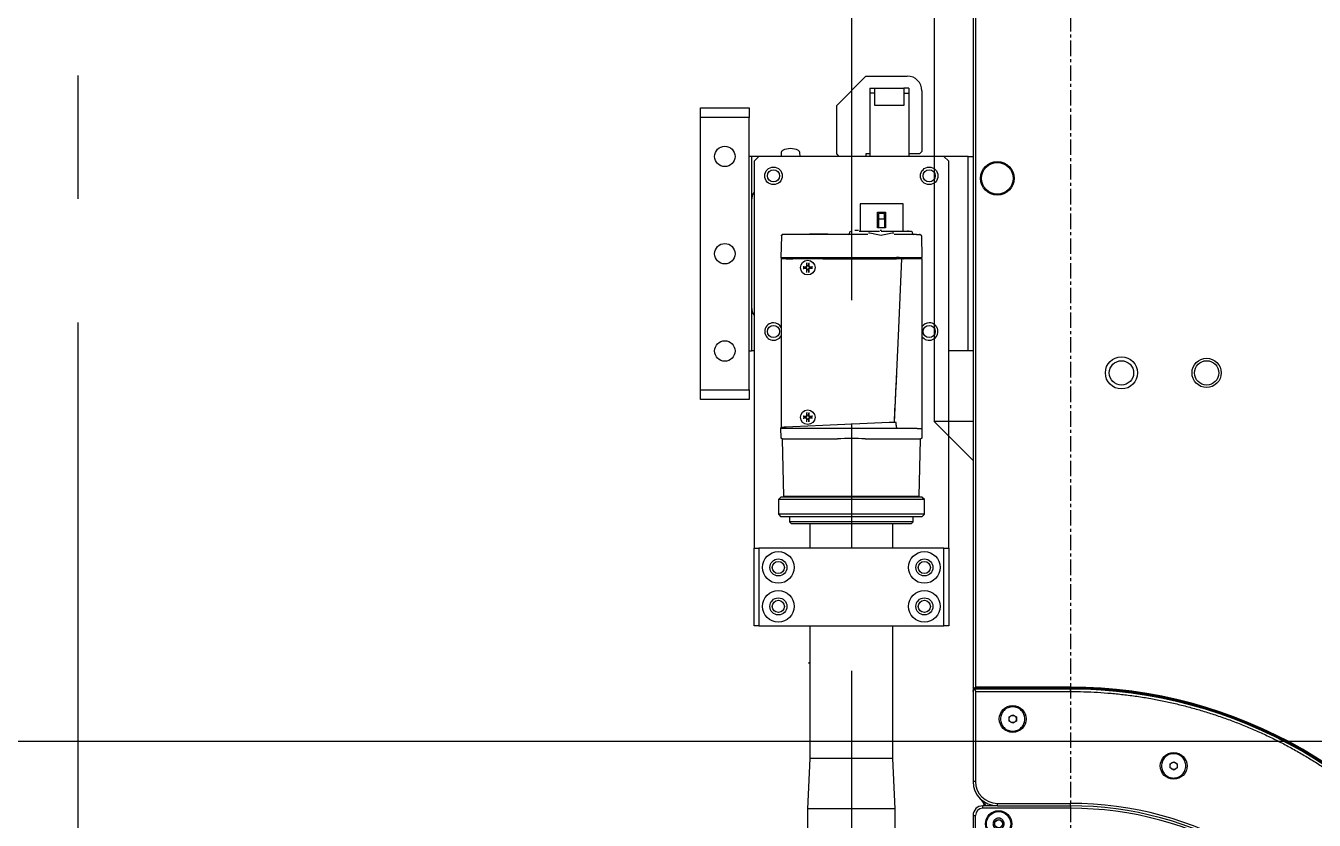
# Model space of a CAD drawing. Extents: x 500 to 100500, y -14500 to 21140.
# Drawn here: x 7575.7 to 7840.5, y -2885.1 to -2721.7 of the extents above; entities that cross this region are included whole.
import ezdxf

# ---------------------------------------------------------------- set-up
doc = ezdxf.new("R2010")
doc.units = 0
doc.linetypes.add('CENTER', pattern=[10.16, 6.35, -1.27, 1.27, -1.27])
doc.layers.get('0').update_dxf_attribs({"linetype": 'CONTINUOUS'})
for name, color, linetype in [('30', 111, 'CONTINUOUS'), ('Center', 1, 'CENTER'), ('D', 7, 'CONTINUOUS'), ('SLD-0', 7, 'CONTINUOUS')]:
    doc.layers.add(name, color=color, linetype=linetype)

# ---------------------------------------------------------------- blocks, each defined once
blk = doc.blocks.new('KJA$C3C655F6F')
at = {"layer": '30', "linetype": 'Continuous', "lineweight": 25}
for p, q in [((-33.26, 287), (-33.26, 87.4)), ((-32.76, 287), (-32.76, 87.4)), ((-33.06, 87.2), (-33.26, 87.4)), ((-33.26, 87.4), (-33.26, 86.5)), ((-32.76, 87.4), (-32.96, 87.2)), ((-13.26, 87.4), (-32.76, 87.4)), ((-13.26, 87.2), (-13.26, 87.4)), ((-33.26, 86.5), (-33.26, 68)), ((-32.96, 87.2), (-33.06, 87.2)), ((-33.06, 87.2), (-33.06, 86.9)), ((-13.26, 87.2), (-32.96, 87.2)), ((-13.26, 87), (-32.76, 87)), ((-32.76, 86.5), (-32.76, 68)), ((-32.76, 86.5), (-13.26, 86.5)), ((-13.26, 86.5), (-13.26, 87)), ((-25.86, 81.28), (-25.11, 81.72)), ((-25.86, 80.42), (-25.86, 81.28)), ((-25.11, 79.98), (-25.86, 80.42)), ((-25.11, 81.72), (-24.36, 81.28)), ((-24.36, 80.42), (-25.11, 79.98)), ((-24.36, 81.28), (-24.36, 80.42)), ((7.22, 71.64), (7.97, 72.07)), ((7.22, 70.78), (7.22, 71.64)), ((7.97, 72.07), (8.72, 71.64)), ((8.72, 71.64), (8.72, 70.78)), ((7.97, 70.34), (7.22, 70.78)), ((8.72, 70.78), (7.97, 70.34)), ((-32.76, 68), (-33.26, 68)), ((-33.26, 61), (-33.26, 5)), ((-33.26, 61), (-32.76, 61)), ((-32.76, 5), (-32.76, 61)), ((-31.26, 62.5), (-31.26, 63)), ((-28.26, 63), (-31.26, 63)), ((-13.26, 62.5), (-31.26, 62.5)), ((-28.26, 63.5), (-13.26, 63.5)), ((-28.26, 63), (-28.26, 63.5)), ((-28.26, 63), (-13.26, 63)), ((-13.26, 63), (-13.26, 63.5)), ((-13.26, 63), (-13.26, 62.5))]:
    blk.add_line(p, q, dxfattribs=at)
for centre, radius in [((-28.26, 192), 3.45), ((-28.26, 192), 3.25), ((-2.76, 152), 3.3), ((-2.76, 152), 2.5), ((14.74, 152), 3), ((14.74, 152), 2.5), ((-25.11, 80.85), 2.75), ((7.97, 71.21), 2.75), ((-28.01, 59.3), 2.7), ((-28.01, 59.3), 2.5), ((-28.01, 59.3), 0.877), ((-28.01, 59.3), 0.8)]:
    blk.add_circle(centre, radius, dxfattribs=at)
for centre, radius, start, end in [((-13.26, -8), 95.4, 30, 90), ((-13.26, -8), 95.2, 30, 90), ((-13.26, -8), 95, 30, 90), ((-28.26, 68), 5, 180, 270), ((-28.26, 68), 4.5, 180, 270), ((-33.76, 62.19), 3, 15.6539, 46.5675), ((-33.76, 62.19), 3.2, 14.6528, 30.6627), ((-31.26, 61), 2, 90, 180), ((-31.26, 61), 1.5, 90, 180), ((-13.26, -8), 71.5, 30, 90), ((-13.26, -8), 71, 30, 90), ((-13.26, -8), 70.5, 30, 90)]:
    blk.add_arc(centre, radius, start, end, dxfattribs=at)
for points, knots in [([(-33.26, 86.5), (-33.25, 86.55), (-33.24, 86.65), (-33.18, 86.78), (-33.1, 86.87), (-33.04, 86.91), (-33.01, 86.93)], [0, 0, 0, 0, 0.246234, 0.520204, 0.755299, 1, 1, 1, 1]), ([(-32.76, 87), (-32.81, 87), (-32.89, 86.99), (-32.97, 86.95), (-33.01, 86.93)], [0, 0, 0, 0, 0.568782, 1, 1, 1, 1]), ([(-33.01, 86.93), (-32.97, 86.91), (-32.89, 86.85), (-32.81, 86.74), (-32.77, 86.62), (-32.76, 86.54), (-32.76, 86.5)], [0, 0, 0, 0, 0.309726, 0.600126, 0.808185, 1, 1, 1, 1]), ([(-13.26, 86.5), (-12.33, 86.49), (-10.47, 86.48), (-7.68, 86.35), (-4.87, 86.14), (-2.05, 85.85), (0.78, 85.47), (3.55, 85.01), (6.28, 84.47), (8.94, 83.87), (11.6, 83.19), (14.24, 82.42), (16.88, 81.58), (19.49, 80.66), (22.08, 79.66), (24.65, 78.58), (27.19, 77.42), (29.68, 76.2), (32.12, 74.91), (34.51, 73.56), (36.85, 72.13), (39.17, 70.64), (41.46, 69.07), (43.71, 67.42), (45.9, 65.71), (48.04, 63.94), (50.11, 62.13), (52.1, 60.27), (54.03, 58.37), (55.89, 56.43), (57.8, 54.32), (59.75, 52.03), (61.71, 49.56), (63.58, 47.05), (65.34, 44.49), (67.02, 41.89), (68.06, 40.13), (68.58, 39.25)], [0, 0, 0, 0, 0.028058, 0.056326, 0.084793, 0.113449, 0.142282, 0.171281, 0.198764, 0.226374, 0.254099, 0.281929, 0.309853, 0.337858, 0.365933, 0.394066, 0.422245, 0.450458, 0.478189, 0.505929, 0.533666, 0.561389, 0.58959, 0.617751, 0.645861, 0.673908, 0.701881, 0.729269, 0.756563, 0.783752, 0.810825, 0.842891, 0.874762, 0.906424, 0.93786, 0.969057, 1, 1, 1, 1])]:
    blk.add_open_spline(points, degree=3, knots=knots, dxfattribs=at)
for points in [[(-22.61, 80.85), (-22.62, 80.69), (-22.64, 80.36), (-22.78, 79.89), (-23.02, 79.45), (-23.33, 79.07), (-23.71, 78.76), (-24.15, 78.53), (-24.62, 78.38), (-25.11, 78.33), (-25.6, 78.38), (-26.07, 78.53), (-26.51, 78.76), (-26.89, 79.07), (-27.2, 79.45), (-27.43, 79.89), (-27.58, 80.36), (-27.62, 80.85), (-27.58, 81.34), (-27.43, 81.81), (-27.2, 82.25), (-26.89, 82.63), (-26.51, 82.94), (-26.07, 83.17), (-25.6, 83.32), (-25.11, 83.37), (-24.62, 83.32), (-24.15, 83.17), (-23.71, 82.94), (-23.33, 82.63), (-23.02, 82.25), (-22.78, 81.81), (-22.64, 81.34), (-22.62, 81.01), (-22.61, 80.85)], [(-25.86, 80.85), (-25.85, 80.92), (-25.84, 81.05), (-25.76, 81.23), (-25.65, 81.39), (-25.54, 81.46), (-25.48, 81.5)], [(-25.48, 80.2), (-25.54, 80.24), (-25.65, 80.31), (-25.76, 80.47), (-25.84, 80.65), (-25.85, 80.78), (-25.86, 80.85)], [(-25.48, 81.5), (-25.42, 81.53), (-25.31, 81.58), (-25.11, 81.61), (-24.91, 81.58), (-24.79, 81.53), (-24.73, 81.5)], [(-24.73, 80.2), (-24.79, 80.17), (-24.91, 80.12), (-25.11, 80.09), (-25.31, 80.12), (-25.42, 80.17), (-25.48, 80.2)], [(-24.73, 81.5), (-24.68, 81.46), (-24.57, 81.39), (-24.45, 81.23), (-24.37, 81.05), (-24.36, 80.92), (-24.36, 80.85)], [(-24.36, 80.85), (-24.36, 80.78), (-24.37, 80.65), (-24.45, 80.47), (-24.57, 80.31), (-24.68, 80.24), (-24.73, 80.2)], [(10.47, 71.21), (10.46, 71.04), (10.44, 70.72), (10.29, 70.25), (10.06, 69.81), (9.74, 69.43), (9.36, 69.12), (8.93, 68.88), (8.46, 68.74), (7.97, 68.69), (7.47, 68.74), (7, 68.88), (6.57, 69.12), (6.19, 69.43), (5.87, 69.81), (5.64, 70.25), (5.5, 70.72), (5.45, 71.21), (5.5, 71.7), (5.64, 72.17), (5.87, 72.61), (6.19, 72.99), (6.57, 73.3), (7, 73.53), (7.47, 73.68), (7.97, 73.72), (8.46, 73.68), (8.93, 73.53), (9.36, 73.3), (9.74, 72.99), (10.06, 72.61), (10.29, 72.17), (10.44, 71.7), (10.46, 71.37), (10.47, 71.21)], [(7.22, 71.21), (7.22, 71.27), (7.23, 71.41), (7.31, 71.59), (7.43, 71.75), (7.54, 71.82), (7.59, 71.86)], [(7.59, 71.86), (7.65, 71.89), (7.77, 71.94), (7.97, 71.97), (8.16, 71.94), (8.28, 71.89), (8.34, 71.86)], [(8.34, 71.86), (8.39, 71.82), (8.5, 71.75), (8.62, 71.59), (8.7, 71.41), (8.71, 71.27), (8.72, 71.21)], [(7.59, 70.56), (7.54, 70.6), (7.43, 70.67), (7.31, 70.83), (7.23, 71.01), (7.22, 71.14), (7.22, 71.21)], [(8.34, 70.56), (8.28, 70.53), (8.16, 70.47), (7.97, 70.45), (7.77, 70.47), (7.65, 70.53), (7.59, 70.56)], [(8.72, 71.21), (8.71, 71.14), (8.7, 71.01), (8.62, 70.83), (8.5, 70.67), (8.39, 70.6), (8.34, 70.56)], [(-26.86, 59.3), (-26.86, 59.22), (-26.87, 59.07), (-26.94, 58.86), (-27.05, 58.66), (-27.19, 58.48), (-27.37, 58.34), (-27.57, 58.23), (-27.78, 58.16), (-28.01, 58.14), (-28.23, 58.16), (-28.45, 58.23), (-28.65, 58.34), (-28.83, 58.48), (-28.97, 58.66), (-29.08, 58.86), (-29.14, 59.07), (-29.17, 59.3), (-29.14, 59.53), (-29.08, 59.74), (-28.97, 59.94), (-28.83, 60.12), (-28.65, 60.26), (-28.45, 60.37), (-28.23, 60.44), (-28.01, 60.46), (-27.78, 60.44), (-27.57, 60.37), (-27.37, 60.26), (-27.19, 60.12), (-27.05, 59.94), (-26.94, 59.74), (-26.87, 59.53), (-26.86, 59.38), (-26.86, 59.3)]]:
    blk.add_open_spline(points, degree=3, dxfattribs=at)
blk = doc.blocks.new('KJ특성 TURN')
at = {"layer": 'Center', "ltscale": 0.5}
blk.add_line((9120.78, -70830.59), (9120.78, -71399.09), dxfattribs=at)
at = {"layer": 'SLD-0'}
for p, q in [((9092.78, -71044.09), (9092.78, -71239.09)), ((9100.78, -71239.09), (9092.78, -71239.09)), ((9092.78, -71239.09), (9100.78, -71247.09))]:
    blk.add_line(p, q, dxfattribs=at)
at = {"layer": '30'}
blk.add_blockref('KJA$C3C655F6F', (9134.04, -71381.09), dxfattribs=at)
blk = doc.blocks.new('KJVision F')
at = {"color": 2, "linetype": 'Continuous', "lineweight": 25}
for p, q in [((8494.12, -71125.14, -10.47), (8500.12, -71119.14, -10.47)), ((8500.12, -71119.14, -10.47), (8508.62, -71119.14, -10.47)), ((8500.92, -71121.64, -10.47), (8501.92, -71121.64, -10.47)), ((8500.92, -71121.64, -10.47), (8500.92, -71122.64, -10.47)), ((8501.92, -71122.64, -10.47), (8500.92, -71122.64, -10.47)), ((8500.92, -71122.64, -10.47), (8500.92, -71135.64, -10.47)), ((8501.92, -71122.64, -10.47), (8501.92, -71121.64, -10.47)), ((8501.92, -71121.64, -10.47), (8507.92, -71121.64, -10.47)), ((8501.92, -71125.14, -10.47), (8501.92, -71122.64, -10.47)), ((8508.92, -71121.64, -10.47), (8507.92, -71121.64, -10.47)), ((8507.92, -71121.64, -10.47), (8507.92, -71122.64, -10.47)), ((8507.92, -71122.64, -10.47), (8507.92, -71125.14, -10.47)), ((8507.92, -71122.64, -10.47), (8508.92, -71122.64, -10.47)), ((8508.92, -71121.64, -10.47), (8508.92, -71122.64, -10.47)), ((8508.92, -71122.64, -10.47), (8508.92, -71135.64, -10.47)), ((8511.62, -71122.14, -10.47), (8511.62, -71134.64, -10.47)), ((8466.12, -71125.64, -10.47), (8476.12, -71125.64, -10.47)), ((8466.12, -71127.64, -10.47), (8466.12, -71125.64, -10.47)), ((8476.12, -71125.64, -10.47), (8476.12, -71127.64, -10.47)), ((8494.12, -71135.14, -10.47), (8494.12, -71125.14, -10.47)), ((8507.92, -71125.14, -10.47), (8501.92, -71125.14, -10.47)), ((8466.12, -71183.64, -10.47), (8466.12, -71127.64, -10.47)), ((8476.12, -71127.64, -10.47), (8466.12, -71127.64, -10.47)), ((8476.12, -71183.64, -10.47), (8476.12, -71127.64, -10.47)), ((8476.62, -71135.64, -10.47), (8476.12, -71135.64, -10.47)), ((8476.62, -71135.64, -10.47), (8476.62, -71144.64, -10.47)), ((8478.12, -71135.64, -10.47), (8476.62, -71135.64, -10.47)), ((8478.12, -71135.64, -10.47), (8477.12, -71136.64, -10.47)), ((8516.12, -71135.64, -10.47), (8478.12, -71135.64, -10.47)), ((8482.71, -71134.84, -10.47), (8482.67, -71135.64, -10.47)), ((8486.57, -71135.64, -10.47), (8486.53, -71134.84, -10.47)), ((8494.62, -71135.64, -10.47), (8494.12, -71135.14, -10.47)), ((8500.12, -71135.14, -10.47), (8500.12, -71135.64, -10.47)), ((8500.92, -71135.14, -10.47), (8500.12, -71135.14, -10.47)), ((8511.12, -71135.14, -10.47), (8508.92, -71135.14, -10.47)), ((8511.62, -71134.64, -10.47), (8511.12, -71135.14, -10.47)), ((8517.12, -71136.64, -10.47), (8516.12, -71135.64, -10.47)), ((8521.12, -71135.64, -10.47), (8516.12, -71135.64, -10.47)), ((8521.12, -71175.64, -10.47), (8521.12, -71135.64, -10.47)), ((8521.12, -71135.64, -10.47), (8522.12, -71135.64, -10.47)), ((8522.12, -71135.64, -10.47), (8522.12, -71175.64, -10.47)), ((8477.12, -71136.64, -10.47), (8477.12, -71216.14, -10.47)), ((8517.12, -71216.14, -10.47), (8517.12, -71136.64, -10.47)), ((8476.62, -71144.64, -10.47), (8476.62, -71166.64, -10.47)), ((8498.9, -71145.4, -10.47), (8498.9, -71150.94, -10.47)), ((8507.75, -71145.4, -10.47), (8498.9, -71145.4, -10.47)), ((8502.52, -71147.1, -10.47), (8504.12, -71147.1, -10.47)), ((8502.52, -71150.3, -10.47), (8502.52, -71147.1, -10.47)), ((8504.12, -71147.1, -10.47), (8504.12, -71150.3, -10.47)), ((8507.75, -71150.94, -10.47), (8507.75, -71145.4, -10.47)), ((8503.92, -71147.4, -10.47), (8502.72, -71147.4, -10.47)), ((8502.72, -71147.4, -10.47), (8502.72, -71148.48, -10.47)), ((8502.72, -71148.48, -10.47), (8503.92, -71148.48, -10.47)), ((8502.72, -71148.48, -10.47), (8502.72, -71150.3, -10.47)), ((8503.92, -71148.48, -10.47), (8503.92, -71147.4, -10.47)), ((8503.92, -71148.48, -10.47), (8503.92, -71150.3, -10.47)), ((8482.74, -71151.99, -10.47), (8482.62, -71156.4, -10.47)), ((8500.49, -71151.7, -10.47), (8483.74, -71151.7, -10.47)), ((8496.77, -71151.29, -10.47), (8496.77, -71151.41, -10.47)), ((8502.92, -71151.1, -10.47), (8498.74, -71151.1, -10.47)), ((8504.12, -71150.3, -10.47), (8502.52, -71150.3, -10.47)), ((8503.32, -71150.85, -10.47), (8503.05, -71150.85, -10.47)), ((8510.5, -71151.7, -10.47), (8505.95, -71151.7, -10.47)), ((8508.82, -71151.1, -10.47), (8508.82, -71150.85, -10.47)), ((8509.67, -71151.41, -10.47), (8509.67, -71151.29, -10.47)), ((8511.5, -71151.99, -10.47), (8511.61, -71156.4, -10.47)), ((8482.62, -71156.4, -10.47), (8482.62, -71156.4, -10.47)), ((8482.62, -71156.4, -10.47), (8482.71, -71156.7, -10.47)), ((8482.72, -71156.7, -10.47), (8482.72, -71191.29, -10.47)), ((8483.61, -71156.4, -10.47), (8483.62, -71156.4, -10.47)), ((8483.72, -71156.7, -10.47), (8483.61, -71156.7, -10.47)), ((8483.62, -71156.4, -10.47), (8506.4, -71156.4, -10.47)), ((8483.72, -71156.7, -10.47), (8485.1, -71156.7, -10.47)), ((8491.24, -71156.7, -10.47), (8485.1, -71156.7, -10.47)), ((8487.98, -71158.07, -10.47), (8487.99, -71157.52, -10.47)), ((8488.06, -71158.07, -10.47), (8488, -71157.66, -10.47)), ((8488.34, -71157.66, -10.47), (8488.28, -71158.07, -10.47)), ((8488.35, -71157.52, -10.47), (8488.36, -71158.07, -10.47)), ((8491.24, -71156.7, -10.47), (8506.4, -71156.7, -10.47)), ((8506.4, -71156.4, -10.47), (8510.61, -71156.4, -10.47)), ((8507.77, -71156.7, -10.47), (8506.4, -71156.7, -10.47)), ((8507.43, -71156.7, -10.47), (8506.74, -71172.49, -10.47)), ((8507.78, -71156.7, -10.47), (8507.77, -71156.7, -10.47)), ((8507.78, -71156.7, -10.47), (8507.86, -71156.7, -10.47)), ((8510.62, -71156.7, -10.47), (8507.86, -71156.7, -10.47)), ((8511.62, -71156.7, -10.47), (8510.62, -71156.7, -10.47)), ((8511.61, -71156.7, -10.47), (8511.61, -71156.4, -10.47)), ((8511.62, -71156.7, -10.47), (8511.61, -71156.4, -10.47)), ((8511.62, -71156.7, -10.47), (8511.62, -71191.59, -10.47)), ((8487.19, -71158.32, -10.47), (8487.74, -71158.31, -10.47)), ((8487.74, -71158.69, -10.47), (8487.19, -71158.68, -10.47)), ((8487.33, -71158.33, -10.47), (8487.74, -71158.39, -10.47)), ((8487.74, -71158.61, -10.47), (8487.33, -71158.67, -10.47)), ((8487.74, -71158.39, -10.47), (8487.78, -71158.4, -10.47)), ((8487.78, -71158.6, -10.47), (8487.74, -71158.61, -10.47)), ((8487.99, -71159.48, -10.47), (8487.98, -71158.93, -10.47)), ((8488, -71159.34, -10.47), (8488.06, -71158.93, -10.47)), ((8488.07, -71158.11, -10.47), (8488.06, -71158.07, -10.47)), ((8488.06, -71158.93, -10.47), (8488.07, -71158.89, -10.47)), ((8488.28, -71158.07, -10.47), (8488.28, -71158.11, -10.47)), ((8488.28, -71158.89, -10.47), (8488.28, -71158.93, -10.47)), ((8488.28, -71158.93, -10.47), (8488.34, -71159.34, -10.47)), ((8488.36, -71158.93, -10.47), (8488.35, -71159.48, -10.47)), ((8488.56, -71158.4, -10.47), (8488.6, -71158.39, -10.47)), ((8488.6, -71158.61, -10.47), (8488.56, -71158.6, -10.47)), ((8488.6, -71158.31, -10.47), (8489.15, -71158.32, -10.47)), ((8488.6, -71158.39, -10.47), (8489.01, -71158.33, -10.47)), ((8489.01, -71158.67, -10.47), (8488.6, -71158.61, -10.47)), ((8489.15, -71158.68, -10.47), (8488.6, -71158.69, -10.47)), ((8482.67, -71161.5, -10.47), (8482.72, -71161.5, -10.47)), ((8476.62, -71166.64, -10.47), (8476.62, -71175.64, -10.47)), ((8506.74, -71172.49, -10.47), (8505.95, -71190.25, -10.47)), ((8476.12, -71175.64, -10.47), (8476.62, -71175.64, -10.47)), ((8477.12, -71175.64, -10.47), (8476.62, -71175.64, -10.47)), ((8521.12, -71175.64, -10.47), (8517.12, -71175.64, -10.47)), ((8522.12, -71175.64, -10.47), (8521.12, -71175.64, -10.47)), ((8466.12, -71183.64, -10.47), (8476.12, -71183.64, -10.47)), ((8466.12, -71185.64, -10.47), (8466.12, -71183.64, -10.47)), ((8476.12, -71183.64, -10.47), (8476.12, -71185.64, -10.47)), ((8476.12, -71185.64, -10.47), (8466.12, -71185.64, -10.47)), ((8482.72, -71186.5, -10.47), (8482.67, -71186.5, -10.47)), ((8487.19, -71189.07, -10.47), (8487.74, -71189.06, -10.47)), ((8487.74, -71189.44, -10.47), (8487.19, -71189.43, -10.47)), ((8487.33, -71189.08, -10.47), (8487.74, -71189.14, -10.47)), ((8487.74, -71189.36, -10.47), (8487.33, -71189.42, -10.47)), ((8487.74, -71189.14, -10.47), (8487.78, -71189.14, -10.47)), ((8487.78, -71189.35, -10.47), (8487.74, -71189.36, -10.47)), ((8487.98, -71188.82, -10.47), (8487.99, -71188.27, -10.47)), ((8488.06, -71188.82, -10.47), (8488, -71188.41, -10.47)), ((8488.07, -71188.86, -10.47), (8488.06, -71188.82, -10.47)), ((8488.34, -71188.41, -10.47), (8488.28, -71188.82, -10.47)), ((8488.28, -71188.82, -10.47), (8488.28, -71188.86, -10.47)), ((8488.35, -71188.27, -10.47), (8488.36, -71188.82, -10.47)), ((8488.56, -71189.14, -10.47), (8488.6, -71189.14, -10.47)), ((8488.6, -71189.36, -10.47), (8488.56, -71189.35, -10.47)), ((8488.6, -71189.06, -10.47), (8489.15, -71189.07, -10.47)), ((8488.6, -71189.14, -10.47), (8489.01, -71189.08, -10.47)), ((8489.01, -71189.42, -10.47), (8488.6, -71189.36, -10.47)), ((8489.15, -71189.43, -10.47), (8488.6, -71189.44, -10.47)), ((8482.62, -71191.6, -10.47), (8482.72, -71191.29, -10.47)), ((8482.67, -71193.41, -10.47), (8482.62, -71191.6, -10.47)), ((8506.59, -71191.6, -10.47), (8483.62, -71191.6, -10.47)), ((8483.72, -71191.25, -10.47), (8485.1, -71191.19, -10.47)), ((8485.1, -71191.19, -10.47), (8491.24, -71190.91, -10.47)), ((8487.99, -71190.23, -10.47), (8487.98, -71189.68, -10.47)), ((8488, -71190.09, -10.47), (8488.06, -71189.68, -10.47)), ((8488.06, -71189.68, -10.47), (8488.07, -71189.64, -10.47)), ((8488.28, -71189.64, -10.47), (8488.28, -71189.68, -10.47)), ((8488.28, -71189.68, -10.47), (8488.34, -71190.09, -10.47)), ((8488.36, -71189.68, -10.47), (8488.35, -71190.23, -10.47)), ((8491.24, -71190.91, -10.47), (8504.9, -71190.3, -10.47)), ((8504.9, -71190.3, -10.47), (8506.28, -71190.24, -10.47)), ((8510.62, -71191.6, -10.47), (8506.59, -71191.6, -10.47)), ((8511.62, -71191.59, -10.47), (8511.62, -71193.4, -10.47)), ((8482.88, -71193.8, -10.47), (8483.19, -71205.5, -10.47)), ((8483.67, -71193.7, -10.47), (8494.26, -71193.7, -10.47)), ((8499.99, -71193.7, -10.47), (8510.62, -71193.7, -10.47)), ((8511.06, -71205.5, -10.47), (8511.36, -71193.8, -10.47)), ((8511.34, -71193.84, -10.47), (8511.34, -71193.84, -10.47)), ((8482.62, -71205.7, -10.47), (8482.12, -71206.2, -10.47)), ((8482.12, -71206.2, -10.47), (8482.12, -71209.2, -10.47)), ((8497.12, -71206.2, -10.47), (8482.12, -71206.2, -10.47)), ((8497.12, -71205.7, -10.47), (8482.62, -71205.7, -10.47)), ((8483.19, -71205.5, -10.47), (8483.39, -71205.7, -10.47)), ((8483.19, -71205.5, -10.47), (8511.06, -71205.5, -10.47)), ((8511.62, -71205.7, -10.47), (8497.12, -71205.7, -10.47)), ((8512.12, -71206.2, -10.47), (8497.12, -71206.2, -10.47)), ((8510.85, -71205.7, -10.47), (8511.06, -71205.5, -10.47)), ((8512.12, -71206.2, -10.47), (8511.62, -71205.7, -10.47)), ((8512.12, -71209.2, -10.47), (8512.12, -71206.2, -10.47)), ((8482.12, -71209.2, -10.47), (8482.62, -71209.7, -10.47)), ((8497.12, -71209.2, -10.47), (8482.12, -71209.2, -10.47)), ((8497.12, -71209.7, -10.47), (8482.62, -71209.7, -10.47)), ((8484.42, -71209.7, -10.47), (8484.42, -71210.76, -10.47)), ((8512.12, -71209.2, -10.47), (8497.12, -71209.2, -10.47)), ((8511.62, -71209.7, -10.47), (8497.12, -71209.7, -10.47)), ((8509.82, -71210.76, -10.47), (8509.82, -71209.7, -10.47)), ((8511.62, -71209.7, -10.47), (8512.12, -71209.2, -10.47)), ((8484.42, -71210.76, -10.47), (8484.82, -71211.14, -10.47)), ((8497.12, -71210.76, -10.47), (8484.42, -71210.76, -10.47)), ((8497.12, -71211.14, -10.47), (8484.82, -71211.14, -10.47)), ((8488.62, -71211.14, -10.47), (8488.62, -71216.14, -10.47)), ((8509.82, -71210.76, -10.47), (8497.12, -71210.76, -10.47)), ((8509.42, -71211.14, -10.47), (8497.12, -71211.14, -10.47)), ((8505.62, -71216.14, -10.47), (8505.62, -71211.14, -10.47)), ((8509.42, -71211.14, -10.47), (8509.82, -71210.76, -10.47)), ((8477.12, -71232.14, -10.47), (8477.12, -71216.14, -10.47)), ((8477.12, -71216.14, -10.47), (8478.12, -71216.14, -10.47)), ((8478.12, -71216.14, -10.47), (8478.12, -71232.14, -10.47)), ((8516.12, -71216.14, -10.47), (8478.12, -71216.14, -10.47)), ((8516.12, -71232.14, -10.47), (8516.12, -71216.14, -10.47)), ((8516.12, -71216.14, -10.47), (8517.12, -71216.14, -10.47)), ((8517.12, -71216.14, -10.47), (8517.12, -71232.14, -10.47)), ((8478.12, -71232.14, -10.47), (8477.12, -71232.14, -10.47)), ((8478.12, -71232.14, -10.47), (8516.12, -71232.14, -10.47)), ((8488.62, -71232.14, -10.47), (8488.62, -71259.44, -10.47)), ((8505.62, -71259.44, -10.47), (8505.62, -71232.14, -10.47)), ((8517.12, -71232.14, -10.47), (8516.12, -71232.14, -10.47)), ((8488.34, -71239.82, -10.47), (8488.62, -71239.59, -10.47)), ((8488.34, -71239.82, -10.47), (8488.62, -71239.59, -10.47)), ((8488.34, -71239.82, -10.47), (8488.62, -71239.59, -10.47)), ((8488.62, -71259.44, -10.47), (8488.12, -71269.74, -10.47)), ((8497.12, -71259.44, -10.47), (8488.62, -71259.44, -10.47)), ((8505.62, -71259.44, -10.47), (8497.12, -71259.44, -10.47)), ((8506.12, -71269.74, -10.47), (8505.62, -71259.44, -10.47)), ((8488.12, -71269.74, -10.47), (8488.12, -71306.44, -10.47)), ((8497.12, -71269.74, -10.47), (8488.12, -71269.74, -10.47)), ((8506.12, -71269.74, -10.47), (8497.12, -71269.74, -10.47)), ((8506.12, -71306.44, -10.47), (8506.12, -71269.74, -10.47))]:
    blk.add_line(p, q, dxfattribs=at)
for centre, radius in [((8471.12, -71135.64, -10.47), 2.1), ((8481.12, -71139.64, -10.47), 1.8), ((8481.12, -71139.64, -10.47), 1.25), ((8513.12, -71139.64, -10.47), 1.8), ((8513.12, -71139.64, -10.47), 1.25), ((8471.12, -71155.64, -10.47), 2.1), ((8488.17, -71158.5, -10.47), 1.5), ((8481.12, -71171.64, -10.47), 1.25), ((8513.12, -71171.64, -10.47), 1.25), ((8471.12, -71175.64, -10.47), 2.1), ((8488.17, -71189.25, -10.47), 1.5), ((8482.12, -71220.14, -10.47), 3.25), ((8482.12, -71220.14, -10.47), 1.75), ((8512.12, -71220.14, -10.47), 3.25), ((8512.12, -71220.14, -10.47), 1.75), ((8482.12, -71220.14, -10.47), 1.25), ((8512.12, -71220.14, -10.47), 1.25), ((8482.12, -71228.14, -10.47), 3.25), ((8482.12, -71228.14, -10.47), 1.75), ((8512.12, -71228.14, -10.47), 3.25), ((8512.12, -71228.14, -10.47), 1.75), ((8482.12, -71228.14, -10.47), 1.25), ((8512.12, -71228.14, -10.47), 1.25)]:
    blk.add_circle(centre, radius, dxfattribs=at)
for centre, radius, start, end in [((8508.62, -71122.14, -10.47), 3, 0, 90), ((8483.21, -71134.87, -10.47), 0.5, 116.6854, 177), ((8484.62, -71137.67, -10.47), 3.64, 63.3146, 116.6854), ((8486.03, -71134.87, -10.47), 0.5, 3, 63.3146), ((8479.62, -71144.64, -10.47), 3, 146.4427, 180), ((8488.65, -71151.8, -10.47), 0.2, 90, 149.999), ((8492.2, -71151.8, -10.47), 0.2, 29.9842, 90), ((8496.47, -71151.4, -10.47), 0.3, 270, 358.5), ((8496.97, -71151.3, -10.47), 0.2, 90, 178.5), ((8509.47, -71151.3, -10.47), 0.2, 1.5, 90), ((8509.97, -71151.4, -10.47), 0.3, 181.5, 270), ((8488.17, -71158.5, -10.47), 0.405, 165.0998, 194.9002), ((8488.17, -71158.5, -10.47), 0.405, 75.0998, 104.9002), ((8488.17, -71158.5, -10.47), 0.405, 255.0998, 284.9002), ((8488.17, -71158.5, -10.47), 0.405, 345.0998, 14.9002), ((8479.62, -71166.64, -10.47), 3, 180, 213.5573), ((8481.12, -71171.64, -10.47), 1.8, 90, 332.734), ((8481.12, -71171.64, -10.47), 1.8, 27.266, 90), ((8513.12, -71171.64, -10.47), 1.8, 90, 146.4427), ((8513.12, -71171.64, -10.47), 1.8, 213.5573, 90), ((8488.17, -71189.25, -10.47), 0.405, 165.0998, 194.9002), ((8488.17, -71189.25, -10.47), 0.405, 75.0998, 104.9002), ((8488.17, -71189.25, -10.47), 0.405, 345.0998, 14.9002), ((8488.17, -71189.25, -10.47), 0.405, 255.0998, 284.9002)]:
    blk.add_arc(centre, radius, start, end, dxfattribs=at)
blk.add_ellipse((8510.62, -71191.59, -10.47), major_axis=(1, 0), ratio=0.013091, start_param=4.712389, end_param=6.283185, dxfattribs=at)
for points in [[(8503.6, -71147.4, -10.47), (8503.59, -71147.4, -10.47), (8503.58, -71147.4, -10.47), (8503.52, -71147.4, -10.47), (8503.43, -71147.4, -10.47), (8503.32, -71147.4, -10.47), (8503.21, -71147.4, -10.47), (8503.12, -71147.4, -10.47), (8503.06, -71147.4, -10.47), (8503.05, -71147.4, -10.47), (8503.05, -71147.4, -10.47)], [(8482.74, -71151.99, -10.47), (8482.74, -71151.95, -10.47), (8482.75, -71151.88, -10.47), (8482.82, -71151.78, -10.47), (8482.92, -71151.71, -10.47), (8483, -71151.7, -10.47), (8483.04, -71151.7, -10.47)], [(8511.2, -71151.7, -10.47), (8511.24, -71151.7, -10.47), (8511.31, -71151.71, -10.47), (8511.41, -71151.78, -10.47), (8511.48, -71151.88, -10.47), (8511.49, -71151.95, -10.47), (8511.5, -71151.99, -10.47)], [(8483.61, -71156.7, -10.47), (8483.5, -71156.7, -10.47), (8483.26, -71156.7, -10.47), (8482.96, -71156.7, -10.47), (8482.75, -71156.7, -10.47), (8482.73, -71156.7, -10.47), (8482.71, -71156.7, -10.47)], [(8487.74, -71158.31, -10.47), (8487.77, -71158.31, -10.47), (8487.83, -71158.3, -10.47), (8487.91, -71158.24, -10.47), (8487.97, -71158.16, -10.47), (8487.98, -71158.1, -10.47), (8487.98, -71158.07, -10.47)], [(8487.98, -71158.93, -10.47), (8487.98, -71158.9, -10.47), (8487.97, -71158.84, -10.47), (8487.91, -71158.76, -10.47), (8487.83, -71158.7, -10.47), (8487.77, -71158.69, -10.47), (8487.74, -71158.69, -10.47)], [(8488.36, -71158.07, -10.47), (8488.36, -71158.1, -10.47), (8488.37, -71158.16, -10.47), (8488.43, -71158.24, -10.47), (8488.51, -71158.3, -10.47), (8488.57, -71158.31, -10.47), (8488.6, -71158.31, -10.47)], [(8488.6, -71158.69, -10.47), (8488.57, -71158.69, -10.47), (8488.51, -71158.7, -10.47), (8488.43, -71158.76, -10.47), (8488.37, -71158.84, -10.47), (8488.36, -71158.9, -10.47), (8488.36, -71158.93, -10.47)], [(8487.74, -71189.06, -10.47), (8487.77, -71189.06, -10.47), (8487.83, -71189.05, -10.47), (8487.91, -71188.99, -10.47), (8487.97, -71188.91, -10.47), (8487.98, -71188.85, -10.47), (8487.98, -71188.82, -10.47)], [(8487.98, -71189.68, -10.47), (8487.98, -71189.65, -10.47), (8487.97, -71189.59, -10.47), (8487.91, -71189.51, -10.47), (8487.83, -71189.45, -10.47), (8487.77, -71189.44, -10.47), (8487.74, -71189.44, -10.47)], [(8488.36, -71188.82, -10.47), (8488.36, -71188.85, -10.47), (8488.37, -71188.91, -10.47), (8488.43, -71188.99, -10.47), (8488.51, -71189.05, -10.47), (8488.57, -71189.06, -10.47), (8488.6, -71189.06, -10.47)], [(8488.6, -71189.44, -10.47), (8488.57, -71189.44, -10.47), (8488.51, -71189.45, -10.47), (8488.43, -71189.51, -10.47), (8488.37, -71189.59, -10.47), (8488.36, -71189.65, -10.47), (8488.36, -71189.68, -10.47)], [(8482.97, -71193.7, -10.47), (8482.93, -71193.7, -10.47), (8482.85, -71193.69, -10.47), (8482.75, -71193.62, -10.47), (8482.68, -71193.52, -10.47), (8482.67, -71193.45, -10.47), (8482.67, -71193.41, -10.47)], [(8511.62, -71193.4, -10.47), (8511.62, -71193.44, -10.47), (8511.61, -71193.52, -10.47), (8511.54, -71193.62, -10.47), (8511.44, -71193.69, -10.47), (8511.36, -71193.7, -10.47), (8511.32, -71193.7, -10.47)]]:
    blk.add_open_spline(points, degree=3, dxfattribs=at)
for points, knots in [([(8483.09, -71151.7, -10.47), (8483.05, -71151.7, -10.47), (8482.97, -71151.7, -10.47), (8482.92, -71151.73, -10.47), (8482.89, -71151.74, -10.47)], [0, 0, 0, 0, 0.480528, 1, 1, 1, 1]), ([(8483.74, -71151.7, -10.47), (8483.65, -71151.7, -10.47), (8483.51, -71151.7, -10.47), (8483.35, -71151.7, -10.47), (8483.24, -71151.7, -10.47), (8483.18, -71151.7, -10.47), (8483.15, -71151.7, -10.47)], [0, 0, 0, 0, 0.3801107, 0.5864892, 0.7936326, 1, 1, 1, 1]), ([(8492.2, -71151.6, -10.47), (8492.17, -71151.6, -10.47), (8492.13, -71151.6, -10.47), (8491.91, -71151.6, -10.47), (8491.68, -71151.6, -10.47), (8491.4, -71151.6, -10.47), (8490.99, -71151.6, -10.47), (8490.42, -71151.6, -10.47), (8489.85, -71151.6, -10.47), (8489.44, -71151.6, -10.47), (8489.16, -71151.6, -10.47), (8488.93, -71151.6, -10.47), (8488.71, -71151.6, -10.47), (8488.67, -71151.6, -10.47), (8488.65, -71151.6, -10.47)], [0, 0, 0, 0, 0.119721, 0.184909, 0.25, 0.315188, 0.380279, 0.5, 0.619721, 0.684909, 0.75, 0.815188, 0.880279, 1, 1, 1, 1]), ([(8498.62, -71150.85, -10.47), (8498.48, -71150.85, -10.47), (8497.92, -71150.85, -10.47), (8497.86, -71150.85, -10.47), (8497.82, -71150.85, -10.47)], [0, 0, 0, 0, 0.242723, 1, 1, 1, 1]), ([(8505.83, -71151.41, -10.47), (8505.4, -71151.45, -10.47), (8504.55, -71151.53, -10.47), (8503.22, -71152.07, -10.47), (8501.89, -71151.52, -10.47), (8501.04, -71151.45, -10.47), (8500.61, -71151.41, -10.47)], [0, 0, 0, 0, 0.250383, 0.500565, 0.750141, 1, 1, 1, 1]), ([(8509.47, -71151.1, -10.47), (8509.39, -71151.1, -10.47), (8509.26, -71151.1, -10.47), (8508.48, -71151.1, -10.47), (8507.67, -71151.1, -10.47), (8506.67, -71151.1, -10.47), (8505.22, -71151.1, -10.47), (8504.01, -71151.1, -10.47), (8503.22, -71151.1, -10.47)], [0, 0, 0, 0, 0.239457, 0.368361, 0.5, 0.631639, 0.760543, 1, 1, 1, 1]), ([(8510.5, -71151.7, -10.47), (8510.59, -71151.7, -10.47), (8510.72, -71151.7, -10.47), (8510.89, -71151.7, -10.47), (8511, -71151.7, -10.47), (8511.09, -71151.7, -10.47), (8511.17, -71151.7, -10.47), (8511.19, -71151.7, -10.47), (8511.2, -71151.7, -10.47)], [0, 0, 0, 0, 0.239475, 0.369986, 0.5, 0.630503, 0.760525, 1, 1, 1, 1]), ([(8511.34, -71151.74, -10.47), (8511.32, -71151.73, -10.47), (8511.27, -71151.71, -10.47), (8511.18, -71151.7, -10.47), (8511.14, -71151.7, -10.47)], [0, 0, 0, 0, 0.519602, 1, 1, 1, 1]), ([(8482.62, -71156.4, -10.47), (8482.64, -71156.4, -10.47), (8482.67, -71156.41, -10.47), (8482.9, -71156.41, -10.47), (8483.22, -71156.41, -10.47), (8483.48, -71156.4, -10.47), (8483.61, -71156.4, -10.47)], [0, 0, 0, 0, 0.250079, 0.5, 0.749921, 1, 1, 1, 1]), ([(8487.99, -71157.52, -10.47), (8487.99, -71157.54, -10.47), (8487.99, -71157.57, -10.47), (8487.99, -71157.6, -10.47), (8487.99, -71157.64, -10.47), (8488, -71157.65, -10.47), (8488, -71157.66, -10.47)], [0, 0, 0, 0, 0.25462, 0.498285, 0.749871, 1, 1, 1, 1]), ([(8488.35, -71157.52, -10.47), (8488.35, -71157.54, -10.47), (8488.35, -71157.56, -10.47), (8488.35, -71157.6, -10.47), (8488.35, -71157.64, -10.47), (8488.35, -71157.65, -10.47), (8488.34, -71157.66, -10.47)], [0, 0, 0, 0, 0.251974, 0.498089, 0.747202, 1, 1, 1, 1]), ([(8507.77, -71156.7, -10.47), (8507.4, -71156.57, -10.47), (8506.96, -71156.41, -10.47), (8506.49, -71156.4, -10.47), (8506.4, -71156.4, -10.47)], [0, 0, 0, 0, 0.8153621, 1, 1, 1, 1]), ([(8510.61, -71156.4, -10.47), (8510.74, -71156.4, -10.47), (8511.01, -71156.39, -10.47), (8511.34, -71156.39, -10.47), (8511.57, -71156.39, -10.47), (8511.6, -71156.4, -10.47), (8511.61, -71156.4, -10.47)], [0, 0, 0, 0, 0.250005, 0.5, 0.749995, 1, 1, 1, 1]), ([(8487.33, -71158.33, -10.47), (8487.32, -71158.33, -10.47), (8487.31, -71158.32, -10.47), (8487.28, -71158.32, -10.47), (8487.24, -71158.32, -10.47), (8487.21, -71158.32, -10.47), (8487.19, -71158.32, -10.47)], [0, 0, 0, 0, 0.252798, 0.501911, 0.748026, 1, 1, 1, 1]), ([(8487.19, -71158.68, -10.47), (8487.21, -71158.68, -10.47), (8487.24, -71158.68, -10.47), (8487.28, -71158.68, -10.47), (8487.31, -71158.68, -10.47), (8487.32, -71158.67, -10.47), (8487.33, -71158.67, -10.47)], [0, 0, 0, 0, 0.25462, 0.498285, 0.749871, 1, 1, 1, 1]), ([(8487.78, -71158.4, -10.47), (8487.81, -71158.39, -10.47), (8487.87, -71158.38, -10.47), (8487.93, -71158.34, -10.47), (8487.98, -71158.31, -10.47), (8488.01, -71158.26, -10.47), (8488.05, -71158.2, -10.47), (8488.06, -71158.14, -10.47), (8488.07, -71158.11, -10.47)], [0, 0, 0, 0, 0.248487, 0.3815269, 0.4999999, 0.6183793, 0.751513, 1, 1, 1, 1]), ([(8488.07, -71158.89, -10.47), (8488.06, -71158.86, -10.47), (8488.05, -71158.8, -10.47), (8488.01, -71158.74, -10.47), (8487.98, -71158.69, -10.47), (8487.93, -71158.66, -10.47), (8487.87, -71158.62, -10.47), (8487.81, -71158.61, -10.47), (8487.78, -71158.6, -10.47)], [0, 0, 0, 0, 0.248487, 0.381526, 0.4999999, 0.6183789, 0.751513, 1, 1, 1, 1]), ([(8487.99, -71159.48, -10.47), (8487.99, -71159.46, -10.47), (8487.99, -71159.43, -10.47), (8487.99, -71159.4, -10.47), (8487.99, -71159.36, -10.47), (8488, -71159.35, -10.47), (8488, -71159.34, -10.47)], [0, 0, 0, 0, 0.251974, 0.498089, 0.747202, 1, 1, 1, 1]), ([(8488.28, -71158.11, -10.47), (8488.28, -71158.14, -10.47), (8488.29, -71158.2, -10.47), (8488.33, -71158.26, -10.47), (8488.37, -71158.31, -10.47), (8488.41, -71158.34, -10.47), (8488.48, -71158.38, -10.47), (8488.53, -71158.39, -10.47), (8488.56, -71158.4, -10.47)], [0, 0, 0, 0, 0.248487, 0.381526, 0.5, 0.618379, 0.751513, 1, 1, 1, 1]), ([(8488.56, -71158.6, -10.47), (8488.53, -71158.61, -10.47), (8488.48, -71158.62, -10.47), (8488.41, -71158.66, -10.47), (8488.37, -71158.69, -10.47), (8488.33, -71158.74, -10.47), (8488.29, -71158.8, -10.47), (8488.28, -71158.86, -10.47), (8488.28, -71158.89, -10.47)], [0, 0, 0, 0, 0.248487, 0.381526, 0.4999999, 0.6183796, 0.751513, 1, 1, 1, 1]), ([(8488.35, -71159.48, -10.47), (8488.35, -71159.46, -10.47), (8488.35, -71159.43, -10.47), (8488.35, -71159.4, -10.47), (8488.35, -71159.36, -10.47), (8488.35, -71159.35, -10.47), (8488.34, -71159.34, -10.47)], [0, 0, 0, 0, 0.25462, 0.498285, 0.749871, 1, 1, 1, 1]), ([(8489.15, -71158.32, -10.47), (8489.13, -71158.32, -10.47), (8489.11, -71158.32, -10.47), (8489.07, -71158.32, -10.47), (8489.03, -71158.32, -10.47), (8489.02, -71158.33, -10.47), (8489.01, -71158.33, -10.47)], [0, 0, 0, 0, 0.25462, 0.498285, 0.749871, 1, 1, 1, 1]), ([(8489.15, -71158.68, -10.47), (8489.13, -71158.68, -10.47), (8489.11, -71158.68, -10.47), (8489.07, -71158.68, -10.47), (8489.03, -71158.68, -10.47), (8489.02, -71158.67, -10.47), (8489.01, -71158.67, -10.47)], [0, 0, 0, 0, 0.251974, 0.498089, 0.747202, 1, 1, 1, 1]), ([(8506.37, -71180.76, -10.47), (8506.32, -71181.72, -10.47), (8506.15, -71184.88, -10.47), (8506, -71188.05, -10.47), (8505.89, -71190.26, -10.47)], [0, 0, 0, 0, 0.303192, 1, 1, 1, 1]), ([(8487.33, -71189.08, -10.47), (8487.32, -71189.07, -10.47), (8487.31, -71189.07, -10.47), (8487.28, -71189.07, -10.47), (8487.24, -71189.07, -10.47), (8487.21, -71189.07, -10.47), (8487.19, -71189.07, -10.47)], [0, 0, 0, 0, 0.252798, 0.501911, 0.748026, 1, 1, 1, 1]), ([(8487.19, -71189.43, -10.47), (8487.21, -71189.43, -10.47), (8487.24, -71189.43, -10.47), (8487.28, -71189.43, -10.47), (8487.31, -71189.42, -10.47), (8487.32, -71189.42, -10.47), (8487.33, -71189.42, -10.47)], [0, 0, 0, 0, 0.25462, 0.498285, 0.749871, 1, 1, 1, 1]), ([(8487.78, -71189.14, -10.47), (8487.81, -71189.14, -10.47), (8487.87, -71189.13, -10.47), (8487.93, -71189.09, -10.47), (8487.98, -71189.05, -10.47), (8488.01, -71189.01, -10.47), (8488.05, -71188.94, -10.47), (8488.06, -71188.89, -10.47), (8488.07, -71188.86, -10.47)], [0, 0, 0, 0, 0.248487, 0.381526, 0.5, 0.618379, 0.751513, 1, 1, 1, 1]), ([(8488.07, -71189.64, -10.47), (8488.06, -71189.61, -10.47), (8488.05, -71189.55, -10.47), (8488.01, -71189.49, -10.47), (8487.98, -71189.44, -10.47), (8487.93, -71189.41, -10.47), (8487.87, -71189.37, -10.47), (8487.81, -71189.36, -10.47), (8487.78, -71189.35, -10.47)], [0, 0, 0, 0, 0.248487, 0.381526, 0.5, 0.61838, 0.751513, 1, 1, 1, 1]), ([(8487.99, -71188.27, -10.47), (8487.99, -71188.29, -10.47), (8487.99, -71188.31, -10.47), (8487.99, -71188.35, -10.47), (8487.99, -71188.39, -10.47), (8488, -71188.4, -10.47), (8488, -71188.41, -10.47)], [0, 0, 0, 0, 0.25462, 0.498285, 0.749871, 1, 1, 1, 1]), ([(8488.28, -71188.86, -10.47), (8488.28, -71188.89, -10.47), (8488.29, -71188.94, -10.47), (8488.33, -71189.01, -10.47), (8488.37, -71189.05, -10.47), (8488.41, -71189.09, -10.47), (8488.48, -71189.13, -10.47), (8488.53, -71189.14, -10.47), (8488.56, -71189.14, -10.47)], [0, 0, 0, 0, 0.248487, 0.3815269, 0.4999999, 0.6183793, 0.751513, 1, 1, 1, 1]), ([(8488.56, -71189.35, -10.47), (8488.53, -71189.36, -10.47), (8488.48, -71189.37, -10.47), (8488.41, -71189.41, -10.47), (8488.37, -71189.44, -10.47), (8488.33, -71189.49, -10.47), (8488.29, -71189.55, -10.47), (8488.28, -71189.61, -10.47), (8488.28, -71189.64, -10.47)], [0, 0, 0, 0, 0.248487, 0.381527, 0.5, 0.61838, 0.751513, 1, 1, 1, 1]), ([(8488.35, -71188.27, -10.47), (8488.35, -71188.29, -10.47), (8488.35, -71188.31, -10.47), (8488.35, -71188.35, -10.47), (8488.35, -71188.39, -10.47), (8488.35, -71188.4, -10.47), (8488.34, -71188.41, -10.47)], [0, 0, 0, 0, 0.251974, 0.498089, 0.747202, 1, 1, 1, 1]), ([(8489.15, -71189.07, -10.47), (8489.13, -71189.07, -10.47), (8489.11, -71189.07, -10.47), (8489.07, -71189.07, -10.47), (8489.03, -71189.07, -10.47), (8489.02, -71189.07, -10.47), (8489.01, -71189.08, -10.47)], [0, 0, 0, 0, 0.25462, 0.498285, 0.749871, 1, 1, 1, 1]), ([(8489.15, -71189.43, -10.47), (8489.13, -71189.43, -10.47), (8489.11, -71189.43, -10.47), (8489.07, -71189.43, -10.47), (8489.03, -71189.42, -10.47), (8489.02, -71189.42, -10.47), (8489.01, -71189.42, -10.47)], [0, 0, 0, 0, 0.251974, 0.498089, 0.747202, 1, 1, 1, 1]), ([(8483.62, -71191.6, -10.47), (8483.51, -71191.6, -10.47), (8483.29, -71191.6, -10.47), (8482.99, -71191.6, -10.47), (8482.76, -71191.59, -10.47), (8482.64, -71191.6, -10.47), (8482.63, -71191.6, -10.47), (8482.62, -71191.6, -10.47)], [0, 0, 0, 0, 0.2118014, 0.4264528, 0.6395816, 0.8520519, 1, 1, 1, 1]), ([(8482.72, -71191.29, -10.47), (8482.73, -71191.29, -10.47), (8482.76, -71191.29, -10.47), (8482.88, -71191.29, -10.47), (8483.03, -71191.28, -10.47), (8483.24, -71191.27, -10.47), (8483.49, -71191.26, -10.47), (8483.64, -71191.25, -10.47), (8483.72, -71191.25, -10.47)], [0, 0, 0, 0, 0.242423, 0.369331, 0.499676, 0.709684, 0.844908, 1, 1, 1, 1]), ([(8487.99, -71190.23, -10.47), (8487.99, -71190.21, -10.47), (8487.99, -71190.18, -10.47), (8487.99, -71190.14, -10.47), (8487.99, -71190.11, -10.47), (8488, -71190.1, -10.47), (8488, -71190.09, -10.47)], [0, 0, 0, 0, 0.251974, 0.498089, 0.747202, 1, 1, 1, 1]), ([(8488.35, -71190.23, -10.47), (8488.35, -71190.21, -10.47), (8488.35, -71190.18, -10.47), (8488.35, -71190.14, -10.47), (8488.35, -71190.11, -10.47), (8488.35, -71190.1, -10.47), (8488.34, -71190.09, -10.47)], [0, 0, 0, 0, 0.25462, 0.498285, 0.749871, 1, 1, 1, 1]), ([(8506.59, -71191.6, -10.47), (8506.59, -71191.6, -10.47), (8506.58, -71191.6, -10.47), (8506.56, -71191.59, -10.47), (8506.51, -71191.54, -10.47), (8506.43, -71191.36, -10.47), (8506.35, -71190.91, -10.47), (8506.31, -71190.5, -10.47), (8506.28, -71190.24, -10.47)], [0, 0, 0, 0, 0.010792, 0.022323, 0.050218, 0.13504, 0.443379, 1, 1, 1, 1]), ([(8482.97, -71193.7, -10.47), (8482.98, -71193.7, -10.47), (8482.99, -71193.7, -10.47), (8483.08, -71193.7, -10.47), (8483.2, -71193.7, -10.47), (8483.39, -71193.7, -10.47), (8483.58, -71193.7, -10.47), (8483.67, -71193.7, -10.47)], [0, 0, 0, 0, 0.249567, 0.375431, 0.500456, 0.750684, 1, 1, 1, 1]), ([(8499.99, -71193.7, -10.47), (8499.03, -71193.67, -10.47), (8497.12, -71193.62, -10.47), (8495.21, -71193.67, -10.47), (8494.26, -71193.7, -10.47)], [0, 0, 0, 0, 0.500057, 1, 1, 1, 1]), ([(8510.62, -71193.7, -10.47), (8510.71, -71193.7, -10.47), (8510.85, -71193.7, -10.47), (8511.01, -71193.7, -10.47), (8511.12, -71193.7, -10.47), (8511.21, -71193.7, -10.47), (8511.3, -71193.7, -10.47), (8511.31, -71193.7, -10.47), (8511.32, -71193.7, -10.47)], [0, 0, 0, 0, 0.239405, 0.369426, 0.499944, 0.629983, 0.760519, 1, 1, 1, 1])]:
    blk.add_open_spline(points, degree=3, knots=knots, dxfattribs=at)
at = {"layer": 'Center', "ltscale": 20}
blk.add_line((8497.12, -70631.77, -10.47), (8497.12, -72337.14, -10.47), dxfattribs=at)
at = {"layer": 'Center'}
blk.add_blockref('KJ특성 TURN', (-578.66, 48.95, -10.47), dxfattribs=at)
blk = doc.blocks.new('KJprobe Card F')
at = {"color": 6}
blk.add_line((31903.7, -77304.49, 43.99), (30603.7, -77304.49, 43.99), dxfattribs=at)

msp = doc.modelspace()

# ---------------------------------------------------------------- linework, layer by layer
at = {"layer": 'D', "color": 1, "linetype": 'CENTER', "ltscale": 20}
msp.add_line((7586.5, -4535.35, -75.82), (7586.5, -1367.38, -75.82), dxfattribs=at)

# ---------------------------------------------------------------- block references
for name, p in [('KJVision F', (-751.77, 68387.03, -65.34)), ('KJprobe Card F', (-23667.2, 74435.59, -119.8))]:
    msp.add_blockref(name, p)

doc.saveas('drawing.dxf')
